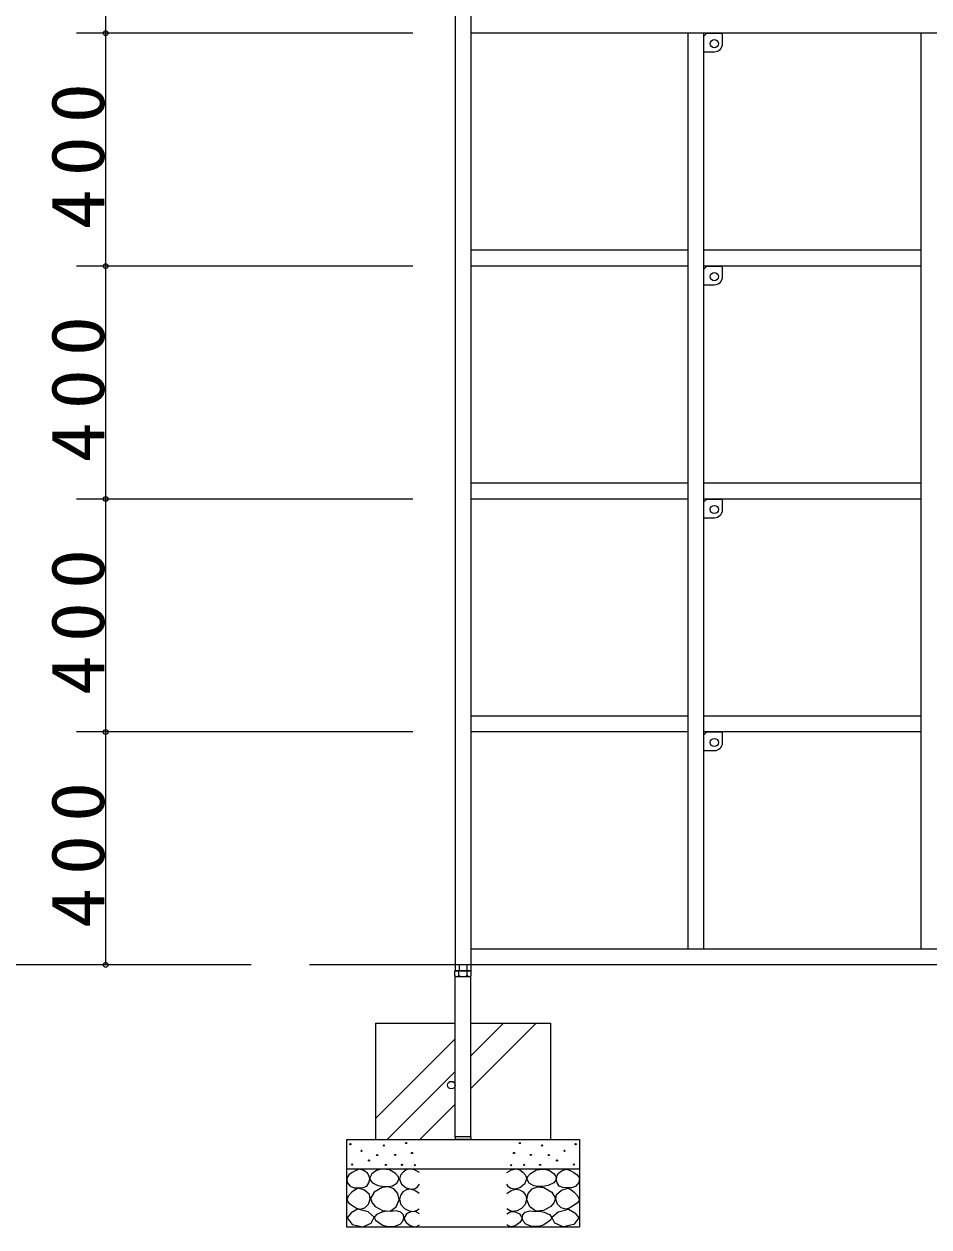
# Model space of a CAD drawing. Units: millimetres at full size. Extents: x -19250 to 0, y 0 to 13350.
# Drawn here: x -17421 to -15867, y 2866 to 4931 of the extents above; entities that cross this region are included whole.
import ezdxf

# ---------------------------------------------------------------- set-up
doc = ezdxf.new("R2010")
doc.units = ezdxf.units.MM
doc.layers.add('線', color=7, linetype='Continuous', lineweight=13)
doc.layers.add('補助', color=2, linetype='Continuous', lineweight=25)
doc.styles.add('ＭＳ ゴシック', font='')
doc.styles.get('ＭＳ ゴシック').set_extended_font_data('MS Gothic')

# ---------------------------------------------------------------- blocks, each defined once
blk = doc.blocks.new('dimension_origin')
at = {"color": 0, "linetype": 'Continuous', "lineweight": -2}
blk.add_circle((0, 0), 1.25, dxfattribs=at)

msp = doc.modelspace()

# ---------------------------------------------------------------- linework, layer by layer
at = {"layer": '線'}
for p, q in [((-16680.337, 4960.769), (-16680.337, 3315.569)), ((-16653.137, 4960.769), (-16653.137, 3315.569)), ((-15080.337, 4915.569), (-16653.137, 4915.569)), ((-16280.337, 3342.769), (-16280.337, 4915.569)), ((-16253.137, 4910.569), (-16248.137, 4915.569)), ((-16253.137, 3342.769), (-16253.137, 4915.569)), ((-16253.137, 4883.569), (-16253.137, 4910.569)), ((-16248.137, 4915.569), (-16221.137, 4915.569)), ((-16221.137, 4897.569), (-16221.137, 4915.569)), ((-15880.337, 3342.769), (-15880.337, 4915.569)), ((-16253.137, 4883.569), (-16235.137, 4883.569)), ((-16280.337, 4542.769), (-16653.137, 4542.769)), ((-15880.337, 4542.769), (-16253.137, 4542.769)), ((-16280.337, 4515.569), (-16653.137, 4515.569)), ((-16253.137, 4510.569), (-16248.137, 4515.569)), ((-15880.337, 4515.569), (-16253.137, 4515.569)), ((-16253.137, 4483.569), (-16253.137, 4510.569)), ((-16248.137, 4515.569), (-16221.137, 4515.569)), ((-16221.137, 4497.569), (-16221.137, 4515.569)), ((-16253.137, 4483.569), (-16235.137, 4483.569)), ((-16280.337, 4142.769), (-16653.137, 4142.769)), ((-15880.337, 4142.769), (-16253.137, 4142.769)), ((-16280.337, 4115.569), (-16653.137, 4115.569)), ((-16253.137, 4110.569), (-16248.137, 4115.569)), ((-15880.337, 4115.569), (-16253.137, 4115.569)), ((-16248.137, 4115.569), (-16221.137, 4115.569)), ((-16221.137, 4097.569), (-16221.137, 4115.569)), ((-16253.137, 4083.569), (-16253.137, 4110.569)), ((-16253.137, 4083.569), (-16235.137, 4083.569)), ((-16280.337, 3742.769), (-16653.137, 3742.769)), ((-15880.337, 3742.769), (-16253.137, 3742.769)), ((-16280.337, 3715.569), (-16653.137, 3715.569)), ((-16253.137, 3710.569), (-16248.137, 3715.569)), ((-15880.337, 3715.569), (-16253.137, 3715.569)), ((-16253.137, 3683.569), (-16253.137, 3710.569)), ((-16248.137, 3715.569), (-16221.137, 3715.569)), ((-16221.137, 3697.569), (-16221.137, 3715.569)), ((-16253.137, 3683.569), (-16235.137, 3683.569)), ((-15080.337, 3342.769), (-16653.137, 3342.769)), ((-14062.941, 3315.569), (-16930.295, 3315.569)), ((-16680.617, 3305.369), (-16652.917, 3305.369)), ((-16680.617, 3297.368), (-16680.617, 3305.369)), ((-15053.137, 3315.569), (-16680.337, 3315.569)), ((-16680.142, 3315.569), (-16680.142, 3305.369)), ((-16653.392, 3305.369), (-16680.142, 3305.369)), ((-16673.692, 3297.368), (-16673.692, 3305.369)), ((-16673.454, 3315.569), (-16673.454, 3305.369)), ((-16660.079, 3315.569), (-16660.079, 3305.369)), ((-16659.842, 3297.368), (-16659.842, 3305.369)), ((-16653.392, 3315.569), (-16653.392, 3305.369)), ((-16652.917, 3297.368), (-16652.917, 3305.369)), ((-15053.137, 3315.569), (-16636.137, 3315.569)), ((-16680.337, 3020.571), (-16680.337, 3295.369)), ((-16680.337, 3295.369), (-16653.137, 3295.369)), ((-16653.137, 3020.571), (-16653.137, 3295.369)), ((-16816.767, 3215.569), (-16680.337, 3215.569)), ((-16816.767, 3215.569), (-16816.767, 3015.571)), ((-16653.137, 3215.569), (-16516.767, 3215.569)), ((-16516.767, 3215.569), (-16516.767, 3015.571)), ((-16653.137, 3020.571), (-16680.337, 3020.571)), ((-16680.337, 3020.571), (-16680.337, 3017.571)), ((-16653.137, 3020.571), (-16653.137, 3017.571)), ((-16866.767, 3015.571), (-16866.767, 2865.571)), ((-16866.767, 3015.571), (-16466.767, 3015.571)), ((-16655.137, 3015.571), (-16678.337, 3015.571)), ((-16466.767, 3015.571), (-16466.767, 2865.571)), ((-16866.767, 2965.571), (-16466.767, 2965.571)), ((-16866.767, 2865.571), (-16466.767, 2865.571))]:
    msp.add_line(p, q, dxfattribs=at)
for centre, radius in [((-16235.137, 4897.569), 7), ((-16235.137, 4497.569), 7), ((-16235.137, 4097.569), 7), ((-16235.137, 3697.569), 7), ((-16686.839, 3109.068), 6.501)]:
    msp.add_circle(centre, radius, dxfattribs=at)
for centre, radius, start, end in [((-16235.137, 4897.569), 14, 270, 0), ((-16235.137, 4497.569), 14, 270, 0), ((-16235.137, 4097.569), 14, 270, 0), ((-16235.137, 3697.569), 14, 270, 0), ((-16677.154, 3299.367), 3.998, 210, 330), ((-16666.767, 3308.363), 12.994, 237.79577, 302.20423), ((-16656.379, 3299.367), 3.998, 210, 330), ((-16678.337, 3017.571), 2, 180, 270), ((-16655.137, 3017.571), 2, 270, 0)]:
    msp.add_arc(centre, radius, start, end, dxfattribs=at)
at = {"layer": '補助', "lineweight": 13}
for p, q in [((-17280.337, 4915.569), (-17280.337, 5315.569)), ((-16753.137, 4915.569), (-17330.337, 4915.569)), ((-16753.137, 4915.569), (-17330.337, 4915.569)), ((-17280.337, 4515.569), (-17280.337, 4915.569)), ((-16753.137, 4515.569), (-17330.337, 4515.569)), ((-16753.137, 4515.569), (-17330.337, 4515.569)), ((-17280.337, 4115.569), (-17280.337, 4515.569)), ((-16753.137, 4115.569), (-17330.337, 4115.569)), ((-16753.137, 4115.569), (-17330.337, 4115.569)), ((-17280.337, 3715.569), (-17280.337, 4115.569)), ((-16753.137, 3715.569), (-17330.337, 3715.569)), ((-16753.137, 3715.569), (-17330.337, 3715.569)), ((-17280.337, 3315.569), (-17280.337, 3715.569)), ((-17030.295, 3315.569), (-17729.89, 3315.569)), ((-17030.295, 3315.569), (-17330.337, 3315.569)), ((-16653.137, 3103.426), (-16540.995, 3215.569)), ((-16653.137, 3159.553), (-16597.121, 3215.569)), ((-16816.767, 3052.05), (-16680.356, 3188.46)), ((-16797.119, 3015.571), (-16680.343, 3132.347)), ((-16740.993, 3015.571), (-16680.337, 3076.226))]:
    msp.add_line(p, q, dxfattribs=at)
at = {"layer": '補助'}
for points in [[(-16844.318, 2964.973), (-16850.78, 2962.432), (-16856.992, 2958.953), (-16862.85, 2954.915), (-16866.498, 2949.448), (-16865.486, 2941.865), (-16860.478, 2935.506), (-16853.612, 2932.916), (-16845.903, 2932.654), (-16838.29, 2933.259), (-16831.961, 2935.823), (-16828.208, 2941.109), (-16826.891, 2947.546), (-16827.74, 2952.752), (-16830.694, 2957.686), (-16836.853, 2962.513)], [(-16804.894, 2965.064), (-16809.798, 2964.447), (-16815.436, 2962.361), (-16823.407, 2956.573), (-16827.059, 2949.657), (-16826.184, 2945.695), (-16822.463, 2941.278), (-16812.972, 2936.505), (-16803.002, 2935.061), (-16795.652, 2934.889), (-16788.136, 2936.413), (-16780.537, 2941.027), (-16776.783, 2947.224), (-16777.752, 2951.877), (-16782.46, 2957.225), (-16793.128, 2963.431)], [(-16528.639, 2965.064), (-16523.735, 2964.447), (-16518.098, 2962.361), (-16510.127, 2956.573), (-16506.475, 2949.657), (-16507.35, 2945.695), (-16511.07, 2941.278), (-16520.561, 2936.505), (-16530.531, 2935.061), (-16537.882, 2934.889), (-16545.398, 2936.413), (-16552.997, 2941.027), (-16556.75, 2947.224), (-16555.781, 2951.877), (-16551.074, 2957.225), (-16540.406, 2963.431)], [(-16489.216, 2964.973), (-16482.753, 2962.432), (-16476.542, 2958.953), (-16470.683, 2954.915), (-16467.036, 2949.448), (-16468.048, 2941.865), (-16473.056, 2935.506), (-16479.922, 2932.916), (-16487.631, 2932.654), (-16495.243, 2933.259), (-16501.573, 2935.823), (-16505.325, 2941.109), (-16506.642, 2947.546), (-16505.794, 2952.752), (-16502.84, 2957.686), (-16496.68, 2962.513)], [(-16817.598, 2900.734), (-16805.009, 2893.878), (-16791.65, 2892.895), (-16781.366, 2900.349), (-16776.513, 2912.086), (-16778.794, 2922.864), (-16785.703, 2931.007), (-16794.528, 2934.44), (-16805.705, 2933.169), (-16819.459, 2925.114), (-16825.436, 2914.248), (-16822.801, 2907.055)], [(-16515.935, 2900.734), (-16528.525, 2893.878), (-16541.884, 2892.895), (-16552.168, 2900.349), (-16557.02, 2912.086), (-16554.74, 2922.864), (-16547.831, 2931.007), (-16539.006, 2934.44), (-16527.829, 2933.169), (-16514.075, 2925.114), (-16508.097, 2914.248), (-16510.733, 2907.055)], [(-16846.853, 2932.021), (-16852.182, 2929.228), (-16857.626, 2925.05), (-16864.075, 2918.23), (-16866.498, 2911.426), (-16862.87, 2906.598), (-16856.358, 2902.237), (-16849.721, 2897.95), (-16843.051, 2895.9), (-16835.406, 2898.346), (-16829.109, 2904.772), (-16826.003, 2913.049), (-16827.525, 2921.565), (-16835.683, 2928.816)], [(-16486.681, 2932.021), (-16481.352, 2929.228), (-16475.908, 2925.05), (-16469.459, 2918.23), (-16467.036, 2911.426), (-16470.664, 2906.598), (-16477.175, 2902.237), (-16483.813, 2897.95), (-16490.483, 2895.9), (-16498.127, 2898.346), (-16504.424, 2904.772), (-16507.53, 2913.049), (-16506.008, 2921.565), (-16497.85, 2928.816)], [(-16847.672, 2896.088), (-16858.992, 2890.069), (-16865.802, 2881.254), (-16857.316, 2869.984), (-16838.881, 2865.87), (-16824.527, 2871.98), (-16819.102, 2882.353), (-16829.884, 2891.461)], [(-16790.569, 2891.944), (-16798.103, 2892.57), (-16806.246, 2891.133), (-16815.173, 2887.075), (-16819.49, 2881.673), (-16816.803, 2876.99), (-16810.841, 2872.483), (-16804.362, 2868.639), (-16797.055, 2866.266), (-16785.207, 2866.499), (-16774.891, 2870.59), (-16770.188, 2875.398), (-16768.134, 2881.132), (-16769.194, 2886.28), (-16773.269, 2890.862), (-16781.668, 2893.403)], [(-16542.965, 2891.944), (-16535.43, 2892.57), (-16527.288, 2891.133), (-16518.36, 2887.075), (-16514.043, 2881.673), (-16516.73, 2876.99), (-16522.693, 2872.483), (-16529.172, 2868.639), (-16536.478, 2866.266), (-16548.327, 2866.499), (-16558.642, 2870.59), (-16563.346, 2875.398), (-16565.4, 2881.132), (-16564.34, 2886.28), (-16560.264, 2890.862), (-16551.866, 2893.403)], [(-16485.862, 2896.088), (-16474.542, 2890.069), (-16467.731, 2881.254), (-16476.217, 2869.984), (-16494.653, 2865.87), (-16509.006, 2871.98), (-16514.432, 2882.353), (-16503.65, 2891.461)]]:
    msp.add_lwpolyline(points, close=True, dxfattribs=at)
for points in [[(-16741.767, 2958.87), (-16750.194, 2963.725), (-16758.877, 2965.207), (-16764.496, 2963.519), (-16769.649, 2959.82), (-16774.122, 2954.511), (-16775.987, 2947.78), (-16772.319, 2939.009), (-16764.263, 2932.571), (-16755.964, 2930.192), (-16748.738, 2931.304), (-16744.687, 2934.68), (-16741.767, 2939.225)], [(-16591.767, 2958.87), (-16583.34, 2963.725), (-16574.657, 2965.207), (-16569.037, 2963.519), (-16563.884, 2959.82), (-16559.412, 2954.511), (-16557.547, 2947.78), (-16561.215, 2939.009), (-16569.27, 2932.571), (-16577.569, 2930.192), (-16584.796, 2931.304), (-16588.846, 2934.68), (-16591.767, 2939.225)], [(-16742.084, 2922.749), (-16749.224, 2928.211), (-16757.292, 2930.67), (-16763.998, 2929.446), (-16769.966, 2925.601), (-16774.359, 2919.819), (-16775.987, 2912.61), (-16773.323, 2904.002), (-16767.115, 2897.084), (-16759.476, 2893.212), (-16751.906, 2892.332), (-16746.752, 2893.771), (-16742.084, 2896.451)], [(-16591.45, 2922.749), (-16584.31, 2928.211), (-16576.241, 2930.67), (-16569.536, 2929.446), (-16563.567, 2925.601), (-16559.175, 2919.819), (-16557.547, 2912.61), (-16560.211, 2904.002), (-16566.419, 2897.084), (-16574.058, 2893.212), (-16581.628, 2892.332), (-16586.781, 2893.771), (-16591.45, 2896.451)], [(-16741.767, 2888.212), (-16747.785, 2891.531), (-16755.074, 2892.332), (-16763.791, 2887.998), (-16768.065, 2881.242), (-16767.453, 2877.572), (-16764.58, 2873.321), (-16757.417, 2867.849), (-16750.005, 2866.033), (-16745.708, 2867.085), (-16741.767, 2869.202)], [(-16591.767, 2888.212), (-16585.749, 2891.531), (-16578.459, 2892.332), (-16569.743, 2887.998), (-16565.469, 2881.242), (-16566.081, 2877.572), (-16568.954, 2873.321), (-16576.116, 2867.849), (-16583.529, 2866.033), (-16587.825, 2867.085), (-16591.767, 2869.202)]]:
    msp.add_lwpolyline(points, dxfattribs=at)
for centre in [(-16860.16, 3007.748), (-16841.15, 2996.341), (-16802.811, 3005.53), (-16764.35, 3009.662), (-16569.184, 3009.662), (-16530.722, 3005.53), (-16492.384, 2996.341), (-16473.373, 3007.748), (-16828.159, 2979.548), (-16814.217, 2989.054), (-16783.271, 2989.12), (-16754.349, 2992.634), (-16579.184, 2992.634), (-16550.263, 2989.12), (-16519.316, 2989.054), (-16505.375, 2979.548), (-16856.992, 2972.894), (-16799.325, 2971.944), (-16771.648, 2972.091), (-16749.483, 2971.551), (-16584.05, 2971.551), (-16561.886, 2972.091), (-16534.208, 2971.944), (-16476.542, 2972.894)]:
    msp.add_circle(centre, 1, dxfattribs=at)

# ---------------------------------------------------------------- block references
at = {"layer": '補助', "lineweight": 13, "xscale": 3.33, "yscale": 3.33}
for p, rotation in [((-17280.337, 4915.569), 90), ((-17280.337, 4915.569), 270), ((-17280.337, 4515.569), 270), ((-17280.337, 4515.569), 90), ((-17280.337, 4115.569), 90), ((-17280.337, 4115.569), 270), ((-17280.337, 3715.569), 270), ((-17280.337, 3715.569), 90), ((-17280.337, 3315.569), 90)]:
    msp.add_blockref('dimension_origin', p, dxfattribs=dict(at, rotation=rotation))

# ---------------------------------------------------------------- texts
at = {"layer": '補助', "char_height": 91.64, "attachment_point": 8, "rotation": 90, "style": 'ＭＳ ゴシック'}
for insert in [(-17281.337, 4715.569), (-17281.337, 4315.569), (-17281.337, 3915.569), (-17281.337, 3515.569)]:
    msp.add_mtext('\\T1.33;\\W1.1;400', dxfattribs=dict(at, insert=insert))

doc.saveas('drawing.dxf')
